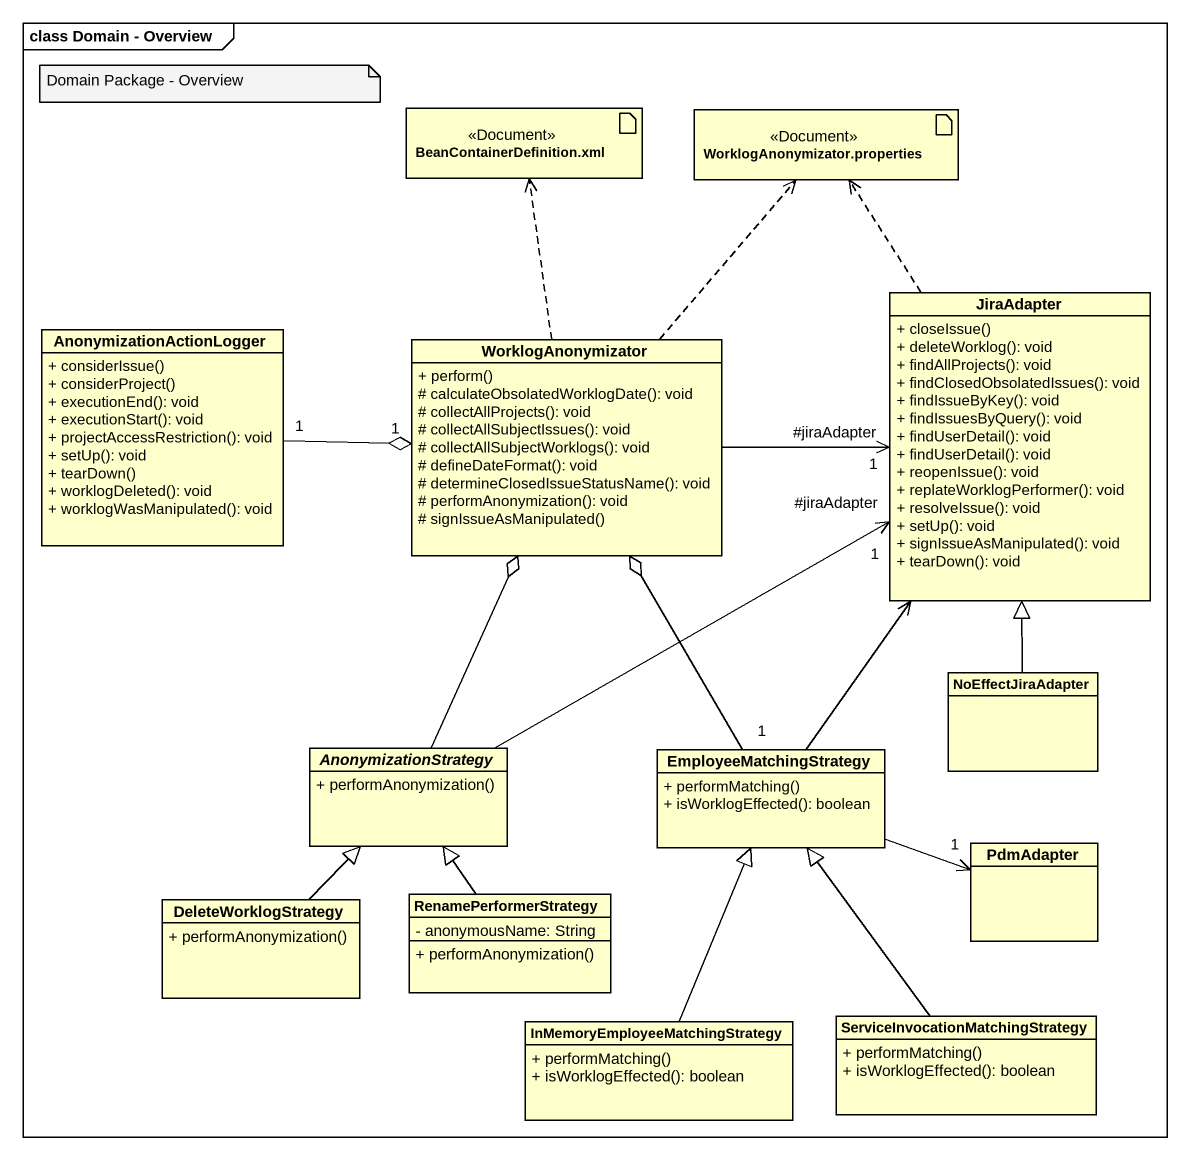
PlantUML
@startuml
mainframe class Domain - Overview
allowmixing
hide circle
hide empty members
skinparam classAttributeIconSize 0
artifact "BeanContainerDefinition.xml" as BeanContainerDefinition_xml <<Document>>
artifact "WorklogAnonymizator.properties" as WorklogAnonymizator <<Document>>
class AnonymizationActionLogger {
  + considerIssue()
  + considerProject()
  + executionEnd(): void
  + executionStart(): void
  + projectAccessRestriction(): void
  + setUp(): void
  + tearDown()
  + worklogDeleted(): void
  + worklogWasManipulated(): void
}
class "WorklogAnonymizator" as WorklogAnonymizator_2 {
  + perform()
  # calculateObsolatedWorklogDate(): void
  # collectAllProjects(): void
  # collectAllSubjectIssues(): void
  # collectAllSubjectWorklogs(): void
  # defineDateFormat(): void
  # determineClosedIssueStatusName(): void
  # performAnonymization(): void
  # signIssueAsManipulated()
}
class JiraAdapter {
  + closeIssue()
  + deleteWorklog(): void
  + findAllProjects(): void
  + findClosedObsolatedIssues(): void
  + findIssueByKey(): void
  + findIssuesByQuery(): void
  + findUserDetail(): void
  + findUserDetail(): void
  + reopenIssue(): void
  + replateWorklogPerformer(): void
  + resolveIssue(): void
  + setUp(): void
  + signIssueAsManipulated(): void
  + tearDown(): void
}
class NoEffectJiraAdapter
abstract class AnonymizationStrategy {
  + performAnonymization()
}
class EmployeeMatchingStrategy {
  + performMatching()
  + isWorklogEffected(): boolean
}
class PdmAdapter
class DeleteWorklogStrategy {
  + performAnonymization()
}
class RenamePerformerStrategy {
  - anonymousName: String
  + performAnonymization()
}
class "InMemoryEmployeeMatchingStrategy" as InMemoryEmployeeMatchingStra {
  + performMatching()
  + isWorklogEffected(): boolean
}
class "ServiceInvocationMatchingStrategy" as ServiceInvocationMatchingStr {
  + performMatching()
  + isWorklogEffected(): boolean
}
AnonymizationActionLogger "1" -right-o "1" WorklogAnonymizator_2
WorklogAnonymizator_2 .up.> BeanContainerDefinition_xml
WorklogAnonymizator_2 .up.> WorklogAnonymizator
WorklogAnonymizator_2 -right-> "#jiraAdapter\n1" JiraAdapter
JiraAdapter .up.> WorklogAnonymizator
NoEffectJiraAdapter -up-|> JiraAdapter
AnonymizationStrategy -up-o WorklogAnonymizator_2
AnonymizationStrategy -right-> "#jiraAdapter\n1" JiraAdapter
EmployeeMatchingStrategy "1" -up-o WorklogAnonymizator_2
EmployeeMatchingStrategy -up-> JiraAdapter
EmployeeMatchingStrategy -right-> "1" PdmAdapter
DeleteWorklogStrategy -up-|> AnonymizationStrategy
RenamePerformerStrategy -up-|> AnonymizationStrategy
InMemoryEmployeeMatchingStra -up-|> EmployeeMatchingStrategy
ServiceInvocationMatchingStr -up-|> EmployeeMatchingStrategy
note as N1
  Domain Package - Overview
end note
@enduml
